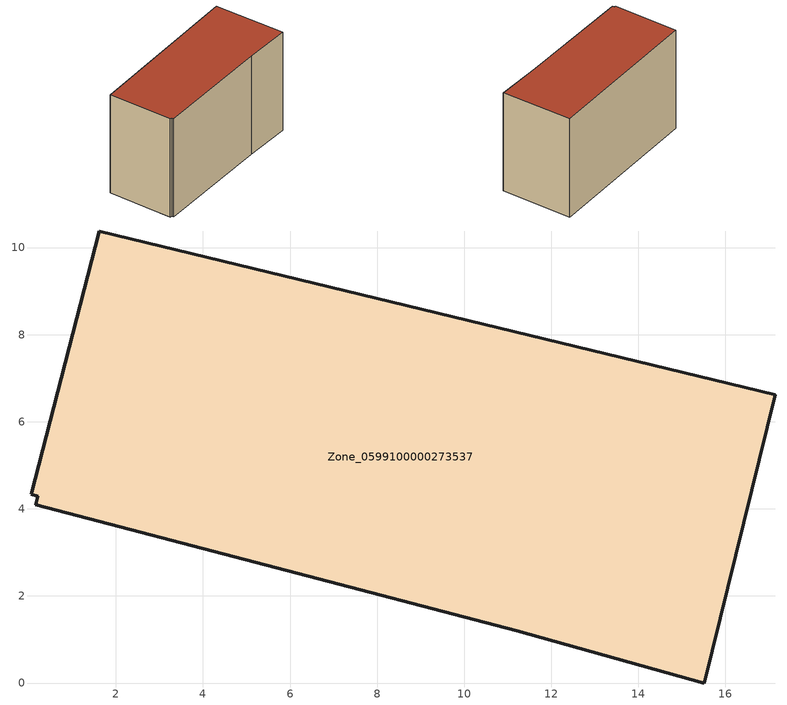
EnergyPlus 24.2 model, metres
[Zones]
Zone_0599100000273537
 floor ground (C_G): 0.05,4.34 1.62,10.38 17.15,6.62 15.51,0 11.21,1.2 0.17,4.1 0.21,4.29 z0
 wall outside (C_F): 15.51,0 17.15,6.62 1.62,10.38 0.05,4.34 0.21,4.29 0.17,4.1 11.21,1.2 15.51,0 z0:10.14
 roof outside (C_R): 1.62,10.38 0.05,4.34 0.21,4.29 0.17,4.1 11.21,1.2 15.51,0 17.15,6.62 z10.14
[BUILDING]
Pand.0599100000273537: North Axis=0; Terrain=City; Loads Convergence Tolerance Value=0.04; Temperature Convergence Tolerance Value=0.4; Solar Distribution=FullExterior; Maximum Number of Warmup Days=25; Minimum Number of Warmup Days=1
[Site:Location]
Rotterdam.The.Hague.AP_ZH_NLD Design_Conditions: Latitude=51.96; Longitude=4.45; Time Zone=1; Elevation=-4.5
[SITE:GROUNDTEMPERATURE:BUILDINGSURFACE]
18, 18, 18, 18, 18, 18, 18, 18, 18, 18, 18, 18
[MATERIAL] Thermal Absorptance=0.9; Solar Absorptance=0.7; Visible Absorptance=0.7
Name | Roughness | Thickness | Conductivity | Density | Specific Heat
G.TC.1946 | MediumSmooth | 0.15 | 1 | 540 | 1210
F.TC.1946 | Rough | 0.3 | 0.857143 | 1920 | 840
R.TC.1946 | MediumRough | 0.2 | 0.909091 | 1500 | 1000
[CONSTRUCTION]
C_G: G.TC.1946
C_F: F.TC.1946
C_R: R.TC.1946
[ZONE]
Zone_0599100000273537: Type=1; Multiplier=1; Ceiling Height=Autocalculate; Volume=Autocalculate; Floor Area=autocalculate; Part of Total Floor Area=Yes
[ZONEINFILTRATION:DESIGNFLOWRATE]
Infil_Zone_0599100000273537: Zone or ZoneList or Space or SpaceList=Zone_0599100000273537; Schedule=AlwaysOn; Design Flow Rate Calculation Method=Flow/Area; Flow Rate per Floor Area=0.003; Constant Term Coefficient=1; Temperature Term Coefficient=0; Velocity Term Coefficient=0; Velocity Squared Term Coefficient=0
[HVACTEMPLATE:ZONE:IDEALLOADSAIRSYSTEM]
Zone_0599100000273537: Maximum Heating Supply Air Temperature=50; Minimum Cooling Supply Air Temperature=13; Maximum Heating Supply Air Humidity Ratio=0.0156; Minimum Cooling Supply Air Humidity Ratio=0.0077; Heating Limit=NoLimit; Cooling Limit=NoLimit; Dehumidification Control Type=ConstantSensibleHeatRatio; Cooling Sensible Heat Ratio=0.7; Dehumidification Setpoint=60; Humidification Control Type=None; Humidification Setpoint=30; Outdoor Air Method=None; Outdoor Air Flow Rate per Person=0.00944; Outdoor Air Flow Rate per Zone Floor Area=0; Outdoor Air Flow Rate per Zone=0; Demand Controlled Ventilation Type=None; Outdoor Air Economizer Type=NoEconomizer; Heat Recovery Type=None; Sensible Heat Recovery Effectiveness=0.7; Latent Heat Recovery Effectiveness=0.65
[ZONECONTROL:THERMOSTAT]
ThermostatControl_Zone_0599100000273537: Zone or ZoneList=Zone_0599100000273537; Control Type Schedule=DualSetpointControlType; Control 1=Thermostat_Zone_0599100000273537; Temperature Difference Between Cutout And Setpoint=0
[THERMOSTATSETPOINT:DUALSETPOINT]
Thermostat_Zone_0599100000273537: Heating Setpoint Temperature Schedule=HeatingSetpoint_Zone_0599100000273537; Cooling Setpoint Temperature Schedule=CoolingSetpoint_Zone_0599100000273537
[SCHEDULE:COMPACT]
HeatingSetpoint_Zone_0599100000273537: Through: 12/31, For: AllDays, Until: 24:00, 21
CoolingSetpoint_Zone_0599100000273537: Through: 12/31, For: AllDays, Until: 24:00, 24
DualSetpointControlType: Through: 12/31, For: AllDays, Until: 24:00, 4
AlwaysOn: Through: 12/31, For: AllDays, Until: 24:00, 1
